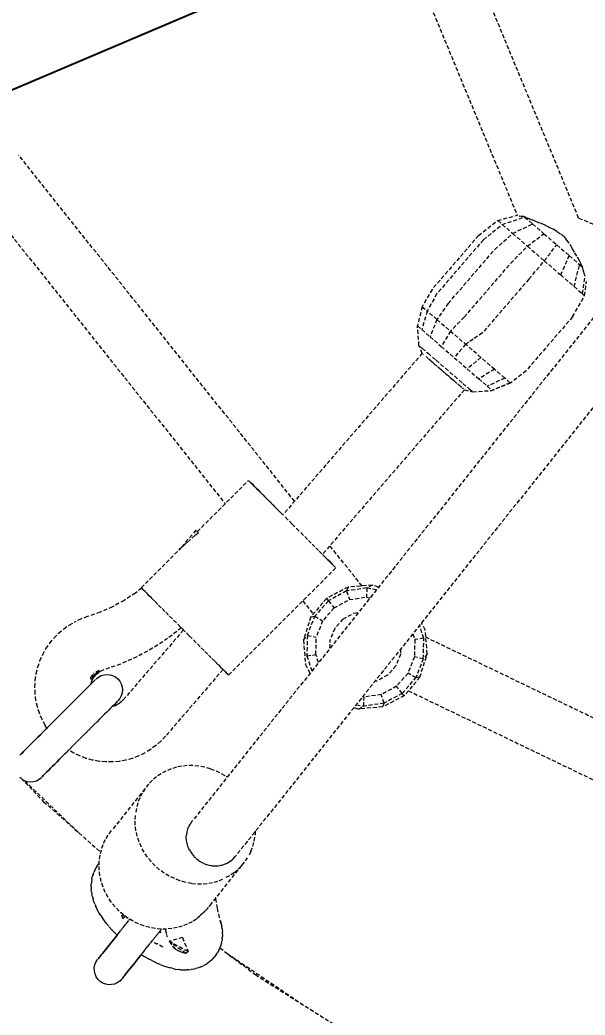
# Model space of a CAD drawing. Header units: millimetres. Extents: x -3111 to 2953, y -2449 to 2811.
# Drawn here: x -64.8 to 117.8, y -283.2 to 38.1 of the extents above; entities that cross this region are included whole.
import ezdxf

# ---------------------------------------------------------------- set-up
doc = ezdxf.new("R2010")
doc.units = ezdxf.units.MM
doc.linetypes.add('HIDDEN', pattern=[1.905, 1.27, -0.635])
for name, color, linetype in [('DIKOM_ЗОНА', 90, 'Continuous'), ('DIKOM_ОБЪЕКТ', 7, 'Continuous'), ('DIKOM_РАЗМЕР_ЗОНА', 7, 'Continuous'), ('DIKOM_РАЗМЕР_ОБЪЕКТА', 7, 'Continuous')]:
    doc.layers.add(name, color=color, linetype=linetype)
doc.styles.add('style1', font='arialbd.ttf', dxfattribs={"width": 0.8})
doc.dimstyles.new('1-50', dxfattribs={"dimtxt": 300, "dimasz": 200, "dimexe": 100, "dimexo": 0, "dimgap": 100, "dimtad": 1, "dimtxsty": 'style1', "dimcen": 200, "dimclrd": 7, "dimclre": 7, "dimclrt": 7, "dimadec": 1, "dimazin": 2, "dimtfac": 1, "dimtmove": 0, "dimatfit": 2, "dimfxl": 0, "dimlwd": 25, "dimlwe": 18, "dimarcsym": 0})

# ---------------------------------------------------------------- blocks, each defined once
blk = doc.blocks.new('*D0')
at = {"layer": 'Defpoints', "color": 0, "transparency": 16777216}
for p in [(1362.98, 623.05), (-717.19, -260.39)]:
    blk.add_point(p, dxfattribs=at)
at = {"layer": 'DIKOM_РАЗМЕР_ОБЪЕКТА', "color": 7, "lineweight": 25, "transparency": 16777216}
for p, q in [((1362.98, 623.05), (2780.32, 1224.99)), ((-533.11, -182.21), (1178.9, 544.87))]:
    blk.add_line(p, q, dxfattribs=at)
at = {"layer": 'DIKOM_РАЗМЕР_ОБЪЕКТА', "color": 7, "transparency": 16777216}
for points in [[(1165.87, 575.55), (1191.93, 514.19), (1362.98, 623.05)], [(-546.14, -151.53), (-520.08, -212.89), (-717.19, -260.39)]]:
    blk.add_solid(points, dxfattribs=at)
at = {"layer": 'DIKOM_РАЗМЕР_ОБЪЕКТА', "color": 7, "transparency": 16777216, "insert": (2050.93, 1228.64), "char_height": 300, "attachment_point": 5, "rotation": 23.0107, "style": 'style1'}
blk.add_mtext('{\\fArial|b0|i0|c204|p34;\\H1.16667x;∅2260}', dxfattribs=at)
blk = doc.blocks.new('*D1')
at = {"layer": 'Defpoints', "color": 0, "transparency": 16777216}
for p in [(302.22, 2811.22), (-2635.43, -2447.87), (386.74, -2447.87)]:
    blk.add_point(p, dxfattribs=at)
at = {"layer": 'DIKOM_РАЗМЕР_ЗОНА', "color": 7, "lineweight": 18, "transparency": 16777216}
for p, q in [((302.22, 2811.22), (-2735.43, 2811.22)), ((386.74, -2447.87), (-2735.43, -2447.87))]:
    blk.add_line(p, q, dxfattribs=at)
at = {"layer": 'DIKOM_РАЗМЕР_ЗОНА', "color": 7, "lineweight": 25, "transparency": 16777216}
blk.add_line((-2635.43, 2611.22), (-2635.43, -2247.87), dxfattribs=at)
at = {"layer": 'DIKOM_РАЗМЕР_ЗОНА', "color": 7, "transparency": 16777216}
for points in [[(-2668.76, 2611.22), (-2602.09, 2611.22), (-2635.43, 2811.22)], [(-2668.76, -2247.87), (-2602.09, -2247.87), (-2635.43, -2447.87)]]:
    blk.add_solid(points, dxfattribs=at)
at = {"layer": 'DIKOM_РАЗМЕР_ЗОНА', "color": 7, "transparency": 16777216, "insert": (-2914.13, 265.93), "char_height": 300, "attachment_point": 5, "rotation": 90, "style": 'style1'}
blk.add_mtext('{\\fArial|b0|i0|c204|p34;\\H1.16667x;5260}', dxfattribs=at)

msp = doc.modelspace()

# ---------------------------------------------------------------- linework, layer by layer
at = {"layer": 'DIKOM_ЗОНА', "color": 3, "lineweight": 15}
msp.add_circle((322.894, 181.327), 2629.975, dxfattribs=at)
at = {"layer": 'DIKOM_ОБЪЕКТ', "color": 7, "linetype": 'HIDDEN', "lineweight": 15}
for p, q in [((22.821, 151.342), (95.84, -24.942)), ((115.705, -25.863), (42.304, 151.342)), ((176.339, 11.987), (-9.335, -220.842)), ((190.406, 0.755), (4.738, -232.065)), ((23.913, -117.344), (-65.217, -5.579)), ((89.553, -26.686), (95.91, -24.922)), ((91.008, -27.942), (98.235, -25.547)), ((96.326, -25.156), (96.66, -25.253)), ((97.08, -25.326), (96.672, -25.255)), ((97.574, -25.373), (97.095, -25.328)), ((98.05, -25.388), (97.591, -25.373)), ((98.05, -25.388), (98.235, -25.547)), ((98.171, -25.424), (98.62, -25.547)), ((98.235, -25.547), (100.813, -27.772)), ((98.905, -25.662), (99.764, -26.077)), ((-71.269, -26.86), (1.507, -118.119)), ((83.365, -31.518), (89.553, -26.686)), ((84.939, -32.877), (91.008, -27.942)), ((89.553, -26.686), (91.008, -27.942)), ((91.008, -27.942), (94.379, -30.851)), ((94.379, -30.851), (100.813, -27.772)), ((99.791, -26.089), (100.713, -26.494)), ((100.74, -26.505), (101.713, -26.895)), ((100.813, -27.772), (104.465, -30.924)), ((101.74, -26.905), (102.466, -27.171)), ((102.466, -27.171), (102.75, -27.275)), ((102.776, -27.283), (103.561, -27.544)), ((103.844, -27.704), (103.561, -27.544)), ((105.048, -28.33), (103.871, -27.718)), ((105.918, -28.745), (105.072, -28.342)), ((105.918, -28.745), (106.248, -28.902)), ((106.248, -28.902), (107.413, -29.404)), ((115.705, -25.863), (138.594, -35.344)), ((83.365, -31.518), (68.336, -48.929)), ((88.587, -36.026), (94.379, -30.851)), ((94.379, -30.851), (99.152, -34.971)), ((99.152, -34.971), (104.465, -30.924)), ((104.465, -30.924), (108.634, -34.523)), ((107.433, -29.413), (107.671, -29.504)), ((107.671, -29.504), (108.745, -30.256)), ((108.819, -30.304), (110.056, -31.099)), ((110.058, -31.1), (110.345, -31.266)), ((110.345, -31.266), (110.693, -31.545)), ((110.772, -31.661), (111.517, -32.682)), ((84.939, -32.877), (69.911, -50.288)), ((93.753, -40.485), (99.152, -34.971)), ((99.152, -34.971), (104.601, -39.674)), ((104.601, -39.674), (108.634, -34.523)), ((108.634, -34.523), (112.685, -38.02)), ((111.517, -32.682), (111.752, -33.005)), ((111.763, -33.019), (112.848, -34.404)), ((112.869, -34.431), (113.089, -34.694)), ((113.089, -34.694), (113.63, -35.733)), ((73.559, -53.437), (88.587, -36.026)), ((109.896, -44.245), (112.685, -38.02)), ((112.685, -38.02), (116.003, -40.883)), ((113.658, -35.786), (114.366, -37.048)), ((114.384, -37.077), (115.135, -38.327)), ((115.174, -38.389), (115.794, -39.357)), ((78.725, -57.896), (93.753, -40.485)), ((99.652, -45.576), (104.601, -39.674)), ((104.601, -39.674), (109.896, -44.245)), ((114.233, -47.988), (116.003, -40.883)), ((115.795, -39.358), (115.88, -39.558)), ((115.893, -39.588), (116.364, -40.634)), ((116.003, -40.883), (116.822, -41.59)), ((116.379, -40.665), (116.822, -41.59)), ((116.839, -41.676), (117.025, -42.491)), ((109.896, -44.245), (114.233, -47.988)), ((116.949, -50.332), (117.785, -44.675)), ((117.033, -42.517), (117.25, -43.281)), ((117.259, -43.304), (117.505, -44.011)), ((117.514, -44.033), (117.785, -44.674)), ((99.652, -45.576), (84.623, -62.987)), ((114.233, -47.988), (116.949, -50.332)), ((117.632, -50.921), (118.198, -46.379)), ((68.336, -48.929), (65.124, -54.495)), ((69.911, -50.288), (66.768, -55.915)), ((113.756, -57.75), (117.632, -50.921)), ((116.949, -50.332), (117.632, -50.921)), ((65.124, -54.495), (63.616, -60.698)), ((65.124, -54.495), (66.768, -55.915)), ((73.559, -53.437), (69.937, -58.65)), ((66.768, -55.915), (65.007, -61.899)), ((69.937, -58.65), (66.768, -55.915)), ((113.756, -57.75), (98.728, -75.162)), ((64.122, -67.037), (63.616, -60.698)), ((63.616, -60.698), (65.007, -61.899)), ((69.937, -58.65), (67.687, -64.211)), ((69.937, -58.65), (74.248, -62.371)), ((78.725, -57.896), (74.248, -62.371)), ((65.007, -61.899), (67.687, -64.211)), ((67.687, -64.211), (71.333, -67.358)), ((74.248, -62.371), (71.333, -67.358)), ((74.248, -62.371), (79.182, -66.63)), ((84.623, -62.987), (81.649, -64.978)), ((65.188, -69.584), (64.122, -67.037)), ((64.122, -67.037), (65.118, -67.896)), ((71.333, -67.358), (75.505, -70.96)), ((79.182, -66.63), (75.505, -70.96)), ((81.649, -64.978), (79.182, -66.63)), ((84.143, -70.911), (79.182, -66.63)), ((65.171, -69.544), (20.151, -121.703)), ((65.118, -67.896), (67.038, -69.554)), ((65.461, -69.787), (65.619, -69.921)), ((66.386, -70.587), (66.642, -70.786)), ((67.038, -69.554), (69.65, -71.809)), ((66.764, -70.895), (67.083, -71.185)), ((67.212, -71.318), (67.495, -71.612)), ((67.98, -71.978), (67.559, -71.654)), ((67.992, -71.987), (68.253, -72.192)), ((68.253, -72.193), (68.686, -72.562)), ((68.686, -72.561), (68.849, -72.714)), ((68.849, -72.714), (69.279, -73.122)), ((69.279, -73.122), (69.444, -73.292)), ((69.459, -73.308), (69.927, -73.666)), ((69.65, -71.809), (72.64, -74.389)), ((70.116, -73.824), (70.607, -74.221)), ((75.505, -70.96), (79.7, -74.581)), ((84.143, -70.911), (79.7, -74.581)), ((88.532, -74.7), (84.143, -70.911)), ((70.607, -74.221), (70.796, -74.389)), ((70.796, -74.39), (71.279, -74.824)), ((71.279, -74.824), (71.463, -75.006)), ((71.463, -75.006), (71.707, -75.247)), ((71.707, -75.247), (71.963, -75.444)), ((71.962, -75.444), (72.161, -75.612)), ((72.161, -75.612), (72.334, -75.758)), ((72.334, -75.758), (72.7, -76.041)), ((72.64, -74.389), (75.646, -76.983)), ((72.7, -76.041), (73.207, -76.477)), ((73.207, -76.477), (73.507, -76.744)), ((73.507, -76.744), (73.971, -77.189)), ((75.646, -76.983), (78.305, -79.278)), ((79.7, -74.581), (83.413, -77.785)), ((88.532, -74.7), (83.413, -77.785)), ((91.821, -77.539), (88.532, -74.7)), ((98.728, -75.162), (93.691, -79.153)), ((73.99, -77.208), (74.162, -77.348)), ((74.162, -77.348), (74.576, -77.698)), ((74.635, -77.741), (74.819, -77.887)), ((74.819, -77.887), (75.275, -78.261)), ((75.275, -78.261), (75.44, -78.409)), ((75.44, -78.409), (75.853, -78.788)), ((75.854, -78.788), (75.996, -78.935)), ((76.032, -78.973), (76.396, -79.27)), ((76.515, -79.382), (76.765, -79.569)), ((76.765, -79.569), (76.942, -79.705)), ((76.942, -79.704), (77.262, -79.982)), ((77.376, -80.085), (77.62, -80.335)), ((78.305, -79.278), (80.298, -80.999)), ((83.413, -77.785), (86.194, -80.186)), ((91.821, -77.539), (86.194, -80.186)), ((86.194, -80.186), (87.709, -81.494)), ((93.613, -79.085), (87.709, -81.494)), ((93.691, -79.153), (87.775, -81.551)), ((93.613, -79.085), (91.821, -77.539)), ((78.801, -81.301), (32.913, -134.465)), ((77.729, -80.423), (77.937, -80.615)), ((78.07, -80.701), (78.283, -80.859)), ((78.354, -80.918), (78.501, -81.061)), ((78.797, -81.305), (81.43, -81.976)), ((80.298, -80.999), (81.383, -81.935)), ((81.43, -81.976), (87.775, -81.551)), ((-7.476, -127.102), (9.037, -110.589)), ((9.16, -110.712), (9.406, -110.958)), ((9.406, -110.958), (9.16, -110.712)), ((9.406, -110.958), (9.786, -111.338)), ((9.786, -111.338), (9.406, -110.958)), ((9.786, -111.338), (10.296, -111.848)), ((10.296, -111.848), (9.786, -111.338)), ((10.296, -111.848), (10.92, -112.472)), ((10.92, -112.472), (10.296, -111.848)), ((10.92, -112.472), (11.643, -113.195)), ((11.643, -113.195), (10.92, -112.472)), ((11.643, -113.195), (12.454, -114.006)), ((12.454, -114.006), (11.643, -113.195)), ((12.454, -114.006), (13.385, -114.937)), ((13.385, -114.937), (12.454, -114.006)), ((13.385, -114.937), (14.418, -115.97)), ((14.418, -115.97), (13.385, -114.937)), ((14.418, -115.97), (15.526, -117.078)), ((15.526, -117.078), (14.418, -115.97)), ((15.526, -117.078), (16.68, -118.232)), ((16.68, -118.232), (15.526, -117.078)), ((16.68, -118.232), (17.866, -119.418)), ((17.866, -119.418), (16.68, -118.232)), ((17.866, -119.418), (19.105, -120.657)), ((19.105, -120.657), (17.866, -119.418)), ((19.105, -120.657), (20.399, -121.951)), ((20.151, -121.703), (19.105, -120.657)), ((21.747, -123.299), (20.399, -121.951)), ((23.151, -124.703), (21.747, -123.299)), ((23.151, -124.703), (24.554, -126.106)), ((-7.941, -126.701), (-13.405, -133.031)), ((-8.302, -128.424), (-9.701, -129.659)), ((-8.302, -128.424), (-8.038, -128.19)), ((-8.039, -128.191), (-7.851, -128.018)), ((-7.85, -128.017), (-7.159, -127.376)), ((-7.744, -126.871), (-7.536, -127.05)), ((-7.744, -126.871), (-7.536, -127.05)), ((-7.536, -127.05), (-7.321, -127.235)), ((-7.536, -127.05), (-7.256, -127.292)), ((24.554, -126.106), (25.902, -127.454)), ((25.902, -127.454), (27.196, -128.748)), ((-11.945, -131.707), (-12.444, -132.135)), ((-11.759, -131.533), (-11.942, -131.704)), ((-11.759, -131.533), (-11.288, -131.094)), ((-11.289, -131.095), (-10.274, -130.146)), ((-9.701, -129.66), (-10.148, -130.051)), ((27.196, -128.748), (28.435, -129.987)), ((28.435, -129.987), (29.621, -131.173)), ((29.621, -131.173), (30.776, -132.328)), ((45.724, -144.694), (35.332, -131.663)), ((-25.612, -145.238), (-12.79, -132.417)), ((-12.445, -132.135), (-12.793, -132.426)), ((30.776, -132.328), (31.883, -133.435)), ((31.883, -133.435), (32.917, -134.468)), ((32.917, -134.468), (33.847, -135.399)), ((33.847, -135.399), (32.917, -134.468)), ((33.847, -135.399), (34.659, -136.211)), ((34.659, -136.211), (33.847, -135.399)), ((34.659, -136.211), (35.381, -136.933)), ((35.381, -136.933), (34.659, -136.211)), ((35.381, -136.933), (36.005, -137.557)), ((36.005, -137.557), (35.381, -136.933)), ((36.005, -137.557), (36.515, -138.067)), ((36.515, -138.067), (36.005, -137.557)), ((36.515, -138.067), (36.896, -138.447)), ((36.896, -138.447), (36.515, -138.067)), ((2.616, -173.465), (37.264, -138.816)), ((36.896, -138.447), (37.142, -138.693)), ((37.142, -138.693), (36.896, -138.447)), ((49.035, -144.414), (41.21, -145.074)), ((49.035, -144.414), (47.258, -145.31)), ((51.091, -145.07), (49.035, -144.414)), ((-27.5, -146.972), (-31.131, -149.338)), ((-25.455, -145.393), (-27.5, -146.972)), ((-25.243, -145.606), (-25.488, -145.36)), ((-24.862, -145.987), (-25.243, -145.606)), ((-24.352, -146.497), (-24.862, -145.987)), ((-23.728, -147.121), (-24.352, -146.497)), ((-23.006, -147.843), (-23.728, -147.121)), ((41.21, -145.074), (34.234, -148.679)), ((40.695, -146.299), (34.867, -149.473)), ((41.21, -145.074), (40.695, -146.299)), ((47.258, -145.31), (40.695, -146.299)), ((40.695, -146.299), (41.635, -149.094)), ((47.258, -145.31), (47.184, -148.257)), ((50.394, -145.944), (47.258, -145.31)), ((-31.131, -149.338), (-34.941, -151.404)), ((-22.194, -148.655), (-23.006, -147.843)), ((-21.263, -149.585), (-22.194, -148.655)), ((-20.23, -150.618), (-21.263, -149.585)), ((-19.123, -151.726), (-20.23, -150.618)), ((26.554, -149.526), (29.937, -153.767)), ((34.234, -148.679), (29.168, -154.678)), ((34.867, -149.473), (30.476, -154.449)), ((34.234, -148.679), (34.867, -149.473)), ((34.867, -149.473), (36.705, -151.778)), ((36.705, -151.778), (41.635, -149.094)), ((41.635, -149.094), (47.184, -148.257)), ((47.184, -148.257), (48.36, -148.495)), ((-38.905, -153.157), (-42.972, -154.578)), ((-34.941, -151.404), (-38.905, -153.157)), ((-17.968, -152.88), (-19.123, -151.726)), ((-16.782, -154.067), (-17.968, -152.88)), ((-15.543, -155.306), (-16.782, -154.067)), ((36.705, -151.778), (32.992, -155.986)), ((39.563, -155.361), (43.094, -153.438)), ((43.094, -153.438), (44.599, -153.211)), ((-50.635, -158.538), (-48.861, -157.292)), ((-48.861, -157.292), (-46.983, -156.211)), ((-45.014, -155.304), (-46.983, -156.211)), ((-42.972, -154.578), (-45.014, -155.304)), ((-14.249, -156.599), (-15.543, -155.306)), ((-12.901, -157.948), (-14.249, -156.599)), ((29.168, -154.678), (26.783, -162.16)), ((28.051, -160.627), (30.476, -154.449)), ((29.168, -154.678), (30.476, -154.449)), ((30.476, -154.449), (32.992, -155.986)), ((32.992, -155.986), (30.941, -161.211)), ((39.563, -155.361), (36.902, -158.376)), ((65.678, -161.565), (64.279, -157.402)), ((66.12, -158.842), (64.945, -156.567)), ((-53.809, -161.484), (-52.288, -159.939)), ((-52.288, -159.939), (-50.635, -158.538)), ((-11.952, -158.896), (-31.422, -181.453)), ((-12.634, -158.215), (-17.077, -161.648)), ((-11.498, -159.351), (-12.901, -157.948)), ((-11.952, -158.896), (-12.634, -158.215)), ((-10.095, -160.754), (-11.498, -159.351)), ((26.783, -162.16), (28.051, -160.627)), ((28.051, -160.627), (27.886, -167.261)), ((28.051, -160.627), (30.941, -161.211)), ((36.902, -158.376), (35.433, -162.119)), ((62.124, -160.105), (62.762, -162.004)), ((66.78, -166.666), (66.12, -158.842)), ((-56.402, -164.952), (-55.184, -163.159)), ((-55.184, -163.159), (-53.809, -161.484)), ((-17.077, -161.648), (-21.922, -164.804)), ((-10.095, -160.754), (-8.746, -162.103)), ((-8.746, -162.103), (-7.453, -163.396)), ((-7.453, -163.396), (-6.213, -164.636)), ((26.783, -162.16), (27.443, -169.984)), ((30.801, -166.822), (30.941, -161.211)), ((35.366, -164.788), (35.433, -162.119)), ((62.762, -162.004), (62.622, -167.615)), ((65.678, -161.565), (62.762, -162.004)), ((65.512, -168.2), (65.678, -161.565)), ((227.039, -238.645), (66.323, -161.248)), ((-58.331, -168.829), (-57.454, -166.847)), ((-57.454, -166.847), (-56.402, -164.952)), ((-21.922, -164.804), (-27.004, -167.559)), ((-6.213, -164.636), (-5.027, -165.822)), ((-5.027, -165.822), (-3.873, -166.976)), ((-3.873, -166.976), (-2.765, -168.084)), ((27.886, -167.261), (30.801, -166.822)), ((31.674, -169.418), (30.801, -166.822)), ((58.13, -166.707), (56.661, -170.45)), ((58.171, -165.062), (58.13, -166.707)), ((64.396, -174.148), (66.78, -166.666)), ((66.78, -166.666), (65.512, -168.2)), ((-59.024, -170.882), (-58.331, -168.829)), ((-32.291, -169.898), (-37.716, -171.794)), ((-27.004, -167.559), (-32.291, -169.898)), ((-2.765, -168.084), (-1.732, -169.117)), ((-1.732, -169.117), (-0.802, -170.047)), ((-0.802, -170.047), (0.01, -170.859)), ((27.443, -169.984), (28.929, -172.861)), ((27.886, -167.261), (29.519, -172.121)), ((62.622, -167.615), (60.571, -172.84)), ((65.512, -168.2), (62.622, -167.615)), ((65.512, -168.2), (63.087, -174.378)), ((-59.844, -175.134), (-59.531, -172.989)), ((-59.531, -172.989), (-59.024, -170.882)), ((-39.204, -171.975), (-41.895, -174.271)), ((-41.895, -174.271), (-40.989, -172.997)), ((-41.823, -174.877), (-39.204, -171.975)), ((-41.389, -174.549), (-39.204, -171.975)), ((-39.204, -171.975), (-40.989, -172.997)), ((-40.811, -173.995), (-40.18, -173.264)), ((-40.18, -173.264), (-39.442, -172.643)), ((-38.613, -172.149), (-39.442, -172.643)), ((-37.716, -171.794), (-38.613, -172.149)), ((-38.577, -173.616), (-37.637, -173.333)), ((-37.637, -173.333), (-36.661, -173.239)), ((-36.661, -173.239), (-35.684, -173.337)), ((-35.684, -173.337), (-34.88, -173.571)), ((0.81, -171.659), (-17.796, -193.214)), ((0.01, -170.859), (0.733, -171.581)), ((0.733, -171.581), (1.357, -172.205)), ((0.81, -171.659), (1.357, -172.205)), ((1.357, -172.205), (1.867, -172.716)), ((1.357, -172.205), (1.867, -172.716)), ((1.867, -172.716), (2.247, -173.096)), ((1.867, -172.716), (2.247, -173.096)), ((2.247, -173.096), (2.493, -173.342)), ((2.247, -173.096), (2.493, -173.342)), ((54, -173.465), (50.469, -175.389)), ((56.661, -170.45), (54, -173.465)), ((60.571, -172.84), (56.858, -177.048)), ((63.087, -174.378), (60.571, -172.84)), ((-59.964, -177.298), (-59.844, -175.134)), ((-42.026, -176.523), (-42.566, -177.063)), ((-41.551, -176.048), (-42.026, -176.523)), ((-41.823, -174.877), (-41.895, -174.271)), ((-41.389, -174.549), (-41.823, -174.877)), ((-41.822, -176.319), (-41.682, -175.712)), ((-41.822, -176.319), (-41.551, -176.048)), ((-41.682, -175.712), (-41.315, -174.819)), ((-41.551, -176.048), (-41.144, -175.641)), ((-41.144, -175.641), (-41.551, -176.048)), ((-41.315, -174.819), (-40.811, -173.995)), ((-41.144, -175.641), (-40.808, -175.305)), ((-40.808, -175.305), (-41.144, -175.641)), ((-40.808, -175.305), (-40.544, -175.04)), ((-40.544, -175.04), (-40.808, -175.305)), ((-40.544, -175.04), (-40.354, -174.851)), ((-40.354, -174.851), (-40.544, -175.04)), ((-40.202, -174.699), (-39.443, -174.077)), ((-39.443, -174.077), (-38.577, -173.616)), ((-34.88, -173.571), (-33.948, -174.046)), ((-33.948, -174.046), (-33.136, -174.703)), ((-33.136, -174.703), (-32.514, -175.461)), ((-32.514, -175.461), (-32.052, -176.326)), ((-32.052, -176.326), (-31.767, -177.265)), ((50.469, -175.389), (49.863, -175.48)), ((58.696, -179.354), (63.087, -174.378)), ((64.396, -174.148), (59.33, -180.148)), ((64.396, -174.148), (63.087, -174.378)), ((-59.887, -179.465), (-59.964, -177.298)), ((-59.615, -181.615), (-59.887, -179.465)), ((-45.305, -179.802), (-46.113, -180.61)), ((-44.542, -179.038), (-45.305, -179.802)), ((-43.828, -178.325), (-44.542, -179.038)), ((-43.168, -177.665), (-43.828, -178.325)), ((-42.566, -177.063), (-43.168, -177.665)), ((-31.768, -179.218), (-32.054, -180.157)), ((-31.671, -178.242), (-31.768, -179.218)), ((-31.767, -177.265), (-31.671, -178.242)), ((51.929, -179.733), (46.379, -180.569)), ((56.858, -177.048), (51.929, -179.733)), ((52.868, -182.528), (51.929, -179.733)), ((58.696, -179.354), (52.868, -182.528)), ((58.696, -179.354), (56.858, -177.048)), ((59.33, -180.148), (58.696, -179.354)), ((60.703, -178.52), (207.53, -249.228)), ((-59.15, -183.732), (-59.615, -181.615)), ((-47.844, -182.34), (-48.756, -183.253)), ((-46.961, -181.458), (-47.844, -182.34)), ((-46.113, -180.61), (-46.961, -181.458)), ((-34.489, -183.127), (-34.964, -183.602)), ((-34.767, -183.406), (-34.489, -183.127)), ((-33.764, -183.115), (-34.686, -183.395)), ((-34.489, -183.127), (-34.082, -182.721)), ((-34.082, -182.721), (-34.489, -183.127)), ((-34.082, -182.721), (-33.746, -182.385)), ((-33.746, -182.385), (-34.082, -182.721)), ((-32.898, -182.69), (-33.764, -183.115)), ((-33.746, -182.385), (-33.482, -182.121)), ((-33.482, -182.121), (-33.746, -182.385)), ((-33.482, -182.121), (-33.293, -181.932)), ((-33.293, -181.932), (-33.482, -182.121)), ((-32.517, -181.022), (-33.141, -181.779)), ((-32.11, -182.131), (-32.898, -182.69)), ((-32.054, -180.157), (-32.517, -181.022)), ((-31.422, -181.453), (-32.11, -182.131)), ((43.85, -183.02), (46.305, -183.517)), ((46.379, -180.569), (45.884, -180.469)), ((46.305, -183.517), (46.379, -180.569)), ((52.868, -182.528), (46.305, -183.517)), ((59.33, -180.148), (52.353, -183.752)), ((52.353, -183.752), (52.868, -182.528)), ((-58.496, -185.798), (-59.15, -183.732)), ((-57.659, -187.798), (-58.496, -185.798)), ((-51.61, -186.107), (-52.582, -187.078)), ((-50.645, -185.141), (-51.61, -186.107)), ((-49.692, -184.188), (-50.645, -185.141)), ((-48.756, -183.253), (-49.692, -184.188)), ((-37.477, -186.116), (-38.24, -186.878)), ((-36.764, -185.402), (-37.477, -186.116)), ((-36.104, -184.743), (-36.764, -185.402)), ((-35.503, -184.142), (-36.104, -184.743)), ((-34.964, -183.602), (-35.503, -184.142)), ((-33.578, -183.246), (-35.069, -183.708)), ((43.102, -183.957), (44.528, -184.412)), ((44.528, -184.412), (46.305, -183.517)), ((52.353, -183.752), (44.528, -184.412)), ((-56.644, -189.713), (-57.659, -187.798)), ((-54.518, -189.015), (-55.471, -189.968)), ((-53.553, -188.049), (-54.518, -189.015)), ((-52.582, -187.078), (-53.553, -188.049)), ((-40.777, -189.415), (-41.688, -190.326)), ((-39.895, -188.533), (-40.777, -189.415)), ((-39.047, -187.686), (-39.895, -188.533)), ((-38.24, -186.878), (-39.047, -187.686)), ((-59.05, -193.546), (-58.201, -192.698)), ((-58.201, -192.698), (-59.05, -193.546)), ((-58.201, -192.698), (-57.319, -191.815)), ((-57.319, -191.815), (-58.201, -192.698)), ((-57.319, -191.815), (-56.407, -190.903)), ((-56.407, -190.903), (-57.319, -191.815)), ((-56.081, -190.577), (-56.644, -189.713)), ((-55.471, -189.968), (-56.407, -190.903)), ((-56.407, -190.903), (-56.081, -190.577)), ((-43.575, -192.214), (-44.54, -193.178)), ((-42.623, -191.261), (-43.575, -192.214)), ((-41.688, -190.326), (-42.623, -191.261)), ((-61.994, -196.491), (-61.335, -195.831)), ((-61.335, -195.831), (-61.994, -196.491)), ((-61.335, -195.831), (-60.621, -195.118)), ((-60.621, -195.118), (-61.335, -195.831)), ((-60.621, -195.118), (-59.858, -194.354)), ((-59.858, -194.354), (-60.621, -195.118)), ((-59.858, -194.354), (-59.05, -193.546)), ((-59.05, -193.546), (-59.858, -194.354)), ((-46.481, -195.12), (-47.445, -196.084)), ((-45.51, -194.149), (-46.481, -195.12)), ((-44.54, -193.178), (-45.51, -194.149)), ((-19.285, -194.79), (-20.91, -196.224)), ((-17.796, -193.214), (-19.285, -194.79)), ((-64.808, -199.305), (-64.619, -199.115)), ((-64.619, -199.115), (-64.808, -199.305)), ((-64.619, -199.115), (-64.355, -198.851)), ((-64.355, -198.851), (-64.619, -199.115)), ((-64.355, -198.851), (-64.018, -198.515)), ((-64.018, -198.515), (-64.355, -198.851)), ((-64.018, -198.515), (-63.611, -198.108)), ((-63.611, -198.108), (-64.018, -198.515)), ((-63.611, -198.108), (-63.137, -197.633)), ((-63.137, -197.633), (-63.611, -198.108)), ((-63.137, -197.633), (-62.596, -197.093)), ((-62.596, -197.093), (-63.137, -197.633)), ((-62.596, -197.093), (-61.994, -196.491)), ((-61.994, -196.491), (-62.596, -197.093)), ((-51.126, -199.765), (-50.244, -198.882)), ((-50.244, -198.882), (-51.126, -199.765)), ((-50.244, -198.882), (-49.333, -197.972)), ((-49.333, -197.972), (-50.244, -198.882)), ((-48.398, -197.037), (-49.333, -197.972)), ((-49.333, -197.972), (-49.02, -197.659)), ((-47.397, -198.635), (-49.02, -197.659)), ((-47.445, -196.084), (-48.398, -197.037)), ((-45.444, -199.581), (-47.397, -198.635)), ((-24.515, -198.626), (-26.464, -199.573)), ((-22.658, -197.507), (-24.515, -198.626)), ((-20.91, -196.224), (-22.658, -197.507)), ((-54.257, -202.896), (-53.544, -202.182)), ((-53.544, -202.182), (-54.257, -202.896)), ((-53.544, -202.182), (-52.781, -201.42)), ((-52.781, -201.42), (-53.544, -202.182)), ((-52.781, -201.42), (-51.973, -200.612)), ((-51.973, -200.612), (-52.781, -201.42)), ((-51.973, -200.612), (-51.126, -199.765)), ((-51.126, -199.765), (-51.973, -200.612)), ((-43.415, -200.347), (-45.444, -199.581)), ((-41.325, -200.927), (-43.415, -200.347)), ((-39.193, -201.315), (-41.325, -200.927)), ((-37.035, -201.509), (-39.193, -201.315)), ((-34.869, -201.508), (-37.035, -201.509)), ((-32.711, -201.312), (-34.869, -201.508)), ((-30.579, -200.921), (-32.711, -201.312)), ((-28.491, -200.34), (-30.579, -200.921)), ((-26.464, -199.573), (-28.491, -200.34)), ((-57.274, -205.913), (-56.938, -205.577)), ((-56.938, -205.577), (-57.274, -205.913)), ((-56.938, -205.577), (-56.532, -205.17)), ((-56.532, -205.17), (-56.938, -205.577)), ((-56.532, -205.17), (-56.057, -204.696)), ((-56.057, -204.696), (-56.532, -205.17)), ((-56.057, -204.696), (-55.518, -204.156)), ((-55.518, -204.156), (-56.057, -204.696)), ((-55.518, -204.156), (-54.916, -203.555)), ((-54.916, -203.555), (-55.518, -204.156)), ((-54.916, -203.555), (-54.257, -202.896)), ((-54.257, -202.896), (-54.916, -203.555)), ((-19.214, -205.299), (-20.688, -206.284)), ((-17.618, -204.446), (-19.214, -205.299)), ((-15.942, -203.745), (-17.618, -204.446)), ((-14.228, -203.216), (-15.942, -203.745)), ((-12.5, -202.87), (-14.228, -203.216)), ((-10.725, -202.692), (-12.5, -202.87)), ((-8.899, -202.681), (-10.725, -202.692)), ((-7.025, -202.836), (-8.899, -202.681)), ((-5.1, -203.157), (-7.025, -202.836)), ((-3.213, -203.706), (-5.1, -203.157)), ((-3.213, -203.706), (-1.425, -204.387)), ((-1.425, -204.387), (0.264, -205.2)), ((0.264, -205.2), (1.855, -206.147)), ((-64.818, -206.386), (-64.516, -206.67)), ((-64.385, -206.79), (-57.141, -214.332)), ((-63.812, -207.328), (-63.269, -207.626)), ((-63.285, -207.559), (-62.347, -207.845)), ((-63.27, -207.626), (-45.672, -224.492)), ((-63.212, -207.656), (-62.347, -207.845)), ((-62.347, -207.845), (-61.372, -207.942)), ((-62.347, -207.845), (-61.372, -207.942)), ((-61.372, -207.942), (-60.397, -207.847)), ((-61.372, -207.942), (-60.397, -207.847)), ((-60.397, -207.847), (-59.46, -207.563)), ((-60.397, -207.847), (-59.46, -207.563)), ((-59.46, -207.563), (-58.597, -207.102)), ((-59.46, -207.563), (-58.597, -207.102)), ((-58.597, -207.102), (-57.842, -206.481)), ((-58.597, -207.102), (-57.842, -206.481)), ((-57.728, -206.366), (-57.538, -206.177)), ((-57.538, -206.177), (-57.728, -206.366)), ((-57.538, -206.177), (-57.274, -205.913)), ((-57.274, -205.913), (-57.538, -206.177)), ((-23.241, -208.664), (-34.882, -223.262)), ((-23.241, -208.664), (-24.351, -210.07)), ((-22.014, -207.392), (-23.241, -208.664)), ((-20.688, -206.284), (-22.014, -207.392)), ((1.855, -206.147), (2.191, -206.389)), ((-25.317, -211.573), (-26.11, -213.134)), ((-24.351, -210.07), (-25.317, -211.573)), ((-57.141, -214.332), (-38.709, -230.661)), ((-26.725, -214.764), (-27.184, -216.502)), ((-26.11, -213.134), (-26.725, -214.764)), ((-27.605, -220.115), (-27.48, -218.301)), ((-27.184, -216.502), (-27.48, -218.301)), ((-27.551, -221.898), (-27.605, -220.115)), ((-9.857, -221.58), (-10.216, -222.241)), ((-9.335, -220.842), (-9.844, -221.562)), ((-36.959, -226.17), (-35.993, -224.668)), ((-35.993, -224.668), (-34.882, -223.262)), ((-27.311, -223.695), (-27.551, -221.898)), ((-26.891, -225.514), (-27.311, -223.695)), ((-10.87, -224.101), (-11.009, -224.992)), ((-10.629, -223.22), (-10.865, -224.083)), ((-10.29, -222.377), (-10.622, -223.203)), ((11.248, -223.902), (11.154, -225.253)), ((-38.366, -229.362), (-37.752, -227.732)), ((-37.752, -227.732), (-36.959, -226.17)), ((-26.307, -227.307), (-26.891, -225.514)), ((-25.572, -229.026), (-26.307, -227.307)), ((-10.988, -226.85), (-11.051, -225.936)), ((-11.05, -225.918), (-11.012, -225.01)), ((-10.825, -227.777), (-10.982, -226.897)), ((-10.561, -228.688), (-10.822, -227.795)), ((10.4, -228.789), (10.859, -227.052)), ((10.859, -227.052), (11.154, -225.253)), ((-39.121, -232.899), (-38.825, -231.1)), ((-38.825, -231.1), (-38.366, -229.362)), ((-24.693, -230.639), (-25.572, -229.026)), ((-23.638, -232.2), (-24.693, -230.639)), ((-10.201, -229.574), (-10.556, -228.707)), ((-10.047, -229.865), (-10.194, -229.592)), ((-10.047, -229.865), (-9.748, -230.423)), ((-9.739, -230.44), (-9.617, -230.62)), ((-9.617, -230.62), (-9.207, -231.226)), ((-9.197, -231.242), (-8.586, -231.972)), ((9.785, -230.42), (8.992, -231.981)), ((9.785, -230.42), (10.4, -228.789)), ((-39.855, -235.138), (-39.333, -234.399)), ((-39.246, -234.713), (-39.121, -232.899)), ((-22.428, -233.693), (-23.638, -232.2)), ((-21.096, -235.082), (-22.428, -233.693)), ((-8.574, -231.987), (-8.349, -232.207)), ((-8.349, -232.207), (-7.962, -232.584)), ((-7.877, -232.667), (-7.131, -233.263)), ((-7.116, -233.275), (-6.602, -233.606)), ((-6.602, -233.606), (-6.313, -233.792)), ((-6.265, -233.819), (-5.449, -234.236)), ((-5.432, -234.244), (-4.868, -234.463)), ((-4.868, -234.463), (-4.567, -234.579)), ((1.047, -234.626), (1.837, -234.313)), ((1.902, -234.287), (2.104, -234.178)), ((2.104, -234.178), (2.691, -233.863)), ((2.707, -233.855), (3.44, -233.347)), ((3.455, -233.336), (3.739, -233.086)), ((3.739, -233.086), (4.12, -232.75)), ((4.135, -232.737), (4.728, -232.076)), ((6.916, -234.89), (8.026, -233.484)), ((8.026, -233.484), (8.992, -231.981)), ((-41.193, -237.843), (-40.937, -237.185)), ((-40.608, -236.408), (-40.937, -237.185)), ((-40.608, -236.408), (-40.197, -235.671)), ((-40.197, -235.671), (-39.855, -235.138)), ((-39.193, -236.496), (-39.246, -234.713)), ((-38.952, -238.293), (-39.193, -236.496)), ((-19.674, -236.327), (-21.096, -235.082)), ((-18.18, -237.407), (-19.674, -236.327)), ((-16.589, -238.353), (-18.18, -237.407)), ((-4.53, -234.594), (-3.62, -234.844)), ((-3.602, -234.849), (-3.161, -234.922)), ((-3.346, -247.815), (6.916, -234.89)), ((-3.161, -234.922), (-2.885, -234.967)), ((-2.885, -234.967), (-2.677, -235.002)), ((-2.658, -235.005), (-1.73, -235.06)), ((-1.711, -235.061), (-1.486, -235.05)), ((-1.486, -235.05), (-1.225, -235.038)), ((-1.225, -235.038), (-0.789, -235.017)), ((-0.77, -235.016), (0.135, -234.874)), ((0.183, -234.862), (0.442, -234.792)), ((0.442, -234.792), (1.03, -234.631)), ((4.362, -237.271), (2.889, -238.255)), ((4.362, -237.271), (5.689, -236.161)), ((5.689, -236.161), (6.916, -234.89)), ((-41.802, -241.778), (-41.774, -241.005)), ((-41.719, -240.183), (-41.774, -241.005)), ((-41.573, -239.373), (-41.719, -240.183)), ((-41.573, -239.373), (-41.432, -238.644)), ((-41.193, -237.843), (-41.432, -238.644)), ((-38.533, -240.112), (-38.952, -238.293)), ((-37.948, -241.904), (-38.533, -240.112)), ((-14.9, -239.167), (-16.589, -238.353)), ((-13.112, -239.848), (-14.9, -239.167)), ((-11.225, -240.396), (-13.112, -239.848)), ((-9.301, -240.718), (-11.225, -240.396)), ((-9.301, -240.718), (-7.426, -240.873)), ((-7.426, -240.873), (-5.601, -240.861)), ((-5.601, -240.861), (-3.825, -240.684)), ((-3.825, -240.684), (-2.097, -240.338)), ((-2.097, -240.338), (-0.383, -239.809)), ((-0.383, -239.809), (1.293, -239.108)), ((2.889, -238.255), (1.293, -239.108)), ((-41.802, -241.778), (-41.764, -242.583)), ((-41.684, -243.402), (-41.764, -242.583)), ((-41.684, -243.402), (-41.556, -244.175)), ((-41.378, -245.03), (-41.556, -244.175)), ((-37.213, -243.624), (-37.948, -241.904)), ((-36.335, -245.237), (-37.213, -243.624)), ((-41.378, -245.03), (-41.165, -245.756)), ((-40.894, -246.635), (-41.165, -245.756)), ((-40.526, -247.561), (-40.894, -246.635)), ((-35.28, -246.798), (-36.335, -245.237)), ((-34.07, -248.291), (-35.28, -246.798)), ((-1.635, -245.66), (-1.625, -246.171)), ((-1.621, -245.642), (-1.023, -249.437)), ((-40.526, -247.561), (-40.249, -248.193)), ((-39.804, -249.125), (-40.249, -248.193)), ((-39.271, -250.091), (-39.804, -249.125)), ((-38.652, -251.086), (-39.271, -250.091)), ((-32.737, -249.68), (-34.07, -248.291)), ((-31.315, -250.924), (-32.737, -249.68)), ((-31.546, -252.214), (-32.177, -250.17)), ((-5.718, -250.355), (-5.979, -250.603)), ((-5.33, -249.984), (-5.718, -250.355)), ((-5.033, -249.682), (-5.231, -249.883)), ((-4.603, -249.246), (-5.033, -249.682)), ((-4.386, -249.008), (-4.539, -249.176)), ((-3.945, -248.528), (-4.386, -249.008)), ((-3.346, -247.815), (-3.785, -248.338)), ((-1.133, -248.744), (0.2, -254.237)), ((-38.652, -251.086), (-38.357, -251.561)), ((-37.685, -252.538), (-38.357, -251.561)), ((-36.94, -253.53), (-37.685, -252.538)), ((-36.125, -254.533), (-36.94, -253.53)), ((-30.94, -251.522), (-31.546, -252.214)), ((-30.94, -251.522), (-31.418, -250.834)), ((-31.333, -254.841), (-30.493, -253.787)), ((-29.821, -252.005), (-31.315, -250.924)), ((-30.94, -251.522), (-31.149, -251.044)), ((-30.493, -253.787), (-29.642, -252.72)), ((-28.231, -252.952), (-29.821, -252.005)), ((-29.642, -252.72), (-29.313, -252.308)), ((-26.542, -253.765), (-28.231, -252.952)), ((-24.753, -254.446), (-26.542, -253.765)), ((-9.181, -253.1), (-10.742, -253.892)), ((-7.811, -252.244), (-9.181, -253.1)), ((-7.811, -252.244), (-7.606, -252.078)), ((-7.17, -251.691), (-7.595, -252.069)), ((-6.828, -251.389), (-7.17, -251.691)), ((-6.434, -251.025), (-6.773, -251.335)), ((-6.073, -250.696), (-6.434, -251.025)), ((-0.212, -252.537), (0.012, -253.014)), ((0.012, -253.014), (0.258, -253.768)), ((0.258, -253.768), (0.408, -254.545)), ((-35.087, -255.719), (-36.125, -254.533)), ((-34.271, -256.598), (-35.087, -255.719)), ((-34.271, -256.598), (-33.418, -257.456)), ((-33.74, -257.86), (-32.962, -256.884)), ((-32.962, -256.884), (-32.158, -255.876)), ((-32.158, -255.876), (-31.333, -254.841)), ((-22.866, -254.994), (-24.753, -254.446)), ((-21.006, -255.312), (-22.866, -254.994)), ((-19.189, -255.471), (-21.006, -255.312)), ((-20.967, -257.881), (-20.111, -256.808)), ((-20.111, -256.808), (-19.261, -255.741)), ((-19.286, -256.585), (-19.988, -256.654)), ((-19.751, -256.357), (-19.286, -256.585)), ((-19.286, -256.585), (-19.687, -256.276)), ((-19.286, -256.585), (-19.679, -256.267)), ((-19.286, -256.585), (-19.61, -256.179)), ((-19.261, -255.741), (-19.045, -255.471)), ((-17.414, -255.472), (-19.189, -255.471)), ((-17.933, -255.471), (-17.305, -257.773)), ((-17.539, -256.915), (-17.56, -257.128)), ((-15.683, -255.314), (-17.414, -255.472)), ((-13.993, -254.998), (-15.683, -255.314)), ((-12.346, -254.524), (-13.993, -254.998)), ((-10.742, -253.892), (-12.346, -254.524)), ((0.559, -255.388), (0.408, -254.545)), ((0.559, -255.388), (0.616, -256.204)), ((0.667, -257.009), (0.616, -256.204)), ((0.667, -257.009), (0.627, -257.847)), ((-35.874, -260.536), (-35.201, -259.691)), ((-35.201, -259.691), (-35.874, -260.535)), ((-35.201, -259.691), (-34.488, -258.798)), ((-34.488, -258.798), (-35.201, -259.691)), ((-34.488, -258.798), (-33.74, -257.86)), ((-33.74, -257.86), (-34.488, -258.798)), ((-33.418, -257.456), (-33.74, -257.86)), ((-23.513, -261.074), (-22.673, -260.02)), ((-22.673, -260.02), (-21.822, -258.954)), ((-21.822, -258.954), (-20.967, -257.881)), ((-18.639, -261.304), (-21.362, -259.863)), ((-21.362, -259.863), (-20.394, -260.17)), ((-18.639, -261.304), (-20.394, -260.17)), ((-17.305, -257.773), (-17.274, -257.989)), ((-12.286, -258.163), (-16.596, -259.424)), ((-10.501, -262.754), (-16.596, -259.424)), ((-11.189, -263.384), (-16.596, -259.424)), ((-16.596, -259.424), (-14.418, -262.027)), ((-16.596, -259.424), (-15.082, -261.509)), ((-12.286, -258.163), (-10.501, -262.754)), ((0.268, -260.145), (0.029, -260.978)), ((0.268, -260.145), (0.432, -259.447)), ((0.572, -258.604), (0.432, -259.447)), ((0.572, -258.604), (0.627, -257.847)), ((-38.511, -263.842), (-38.092, -263.317)), ((-38.092, -263.317), (-38.511, -263.842)), ((-38.092, -263.317), (-37.616, -262.719)), ((-37.616, -262.719), (-38.092, -263.317)), ((-37.616, -262.719), (-37.085, -262.054)), ((-37.085, -262.054), (-37.616, -262.719)), ((-37.085, -262.054), (-36.503, -261.325)), ((-36.503, -261.325), (-37.085, -262.054)), ((-35.874, -260.535), (-36.503, -261.325)), ((-36.503, -261.325), (-35.874, -260.536)), ((-25.918, -264.09), (-25.141, -263.115)), ((-25.141, -263.115), (-24.337, -262.107)), ((-24.337, -262.107), (-23.513, -261.074)), ((-14.418, -262.027), (-15.082, -261.509)), ((-13.688, -262.477), (-14.418, -262.027)), ((-12.9, -262.857), (-13.688, -262.477)), ((-12.065, -263.16), (-12.9, -262.857)), ((-11.189, -263.384), (-12.065, -263.16)), ((-10.501, -262.754), (-11.189, -263.384)), ((-1.395, -263.734), (-1.005, -263.177)), ((-0.581, -262.414), (-1.005, -263.177)), ((-0.581, -262.414), (-0.303, -261.778)), ((0.029, -260.978), (-0.303, -261.778)), ((-0.212, -261.558), (11.249, -270.17)), ((2.074, -263.276), (27.181, -280.245)), ((-40.594, -267.07), (-40.233, -266.158)), ((-40.233, -266.158), (-39.701, -265.333)), ((-39.566, -265.165), (-39.399, -264.955)), ((-39.399, -264.955), (-39.566, -265.165)), ((-39.399, -264.955), (-39.166, -264.663)), ((-39.166, -264.663), (-39.399, -264.955)), ((-39.166, -264.663), (-38.87, -264.292)), ((-38.87, -264.292), (-39.166, -264.663)), ((-38.87, -264.292), (-38.511, -263.842)), ((-38.511, -263.842), (-38.87, -264.292)), ((-28.05, -266.763), (-27.378, -265.92)), ((-27.378, -265.92), (-28.05, -266.763)), ((-27.378, -265.92), (-26.666, -265.027)), ((-26.666, -265.027), (-27.378, -265.92)), ((-26.666, -265.027), (-25.918, -264.09)), ((-25.918, -264.09), (-26.666, -265.027)), ((-25.601, -263.692), (-25.918, -264.09)), ((-25.601, -263.692), (-24.506, -264.372)), ((-24.506, -264.372), (-23.358, -265.036)), ((-22.221, -265.645), (-23.358, -265.036)), ((-22.221, -265.645), (-21.101, -266.195)), ((-21.101, -266.195), (-20.007, -266.682)), ((-19.52, -266.884), (-20.007, -266.682)), ((-4.919, -267.006), (-4.328, -266.631)), ((-3.616, -266.128), (-4.328, -266.631)), ((-2.966, -265.548), (-3.616, -266.128)), ((-2.966, -265.548), (-2.47, -265.078)), ((-2.47, -265.078), (-1.919, -264.463)), ((-1.395, -263.734), (-1.919, -264.463)), ((-40.77, -268.035), (-40.594, -267.07)), ((-40.755, -269.016), (-40.77, -268.035)), ((-40.547, -269.975), (-40.755, -269.016)), ((-30.685, -270.067), (-30.266, -269.543)), ((-30.266, -269.543), (-30.685, -270.067)), ((-30.266, -269.543), (-29.79, -268.946)), ((-29.79, -268.946), (-30.266, -269.543)), ((-29.79, -268.946), (-29.261, -268.281)), ((-29.261, -268.281), (-29.79, -268.946)), ((-29.261, -268.281), (-28.679, -267.552)), ((-28.679, -267.552), (-29.261, -268.281)), ((-28.679, -267.552), (-28.05, -266.763)), ((-28.05, -266.763), (-28.679, -267.552)), ((-19.52, -266.884), (-18.407, -267.325)), ((-18.407, -267.325), (-17.333, -267.695)), ((-17.333, -267.695), (-16.304, -267.993)), ((-15.651, -268.147), (-16.304, -267.993)), ((-15.651, -268.147), (-14.632, -268.379)), ((-14.632, -268.379), (-13.671, -268.532)), ((-12.927, -268.604), (-13.671, -268.532)), ((-12.927, -268.604), (-11.997, -268.68)), ((-11.997, -268.68), (-11.14, -268.673)), ((-10.332, -268.648), (-11.14, -268.673)), ((-10.332, -268.648), (-9.526, -268.555)), ((-8.704, -268.43), (-9.526, -268.555)), ((-8.704, -268.43), (-7.962, -268.247)), ((-7.143, -268.02), (-7.962, -268.247)), ((-6.356, -267.701), (-7.143, -268.02)), ((-6.356, -267.701), (-5.676, -267.42)), ((-4.919, -267.006), (-5.676, -267.42)), ((-40.157, -270.875), (-40.547, -269.975)), ((-39.598, -271.682), (-40.157, -270.875)), ((-38.905, -272.355), (-39.598, -271.682)), ((-38.024, -272.917), (-38.905, -272.355)), ((-37.045, -273.285), (-38.024, -272.917)), ((-33.364, -272.819), (-34.265, -273.209)), ((-32.557, -272.262), (-33.364, -272.819)), ((-31.874, -271.558), (-32.557, -272.262)), ((-31.74, -271.389), (-31.572, -271.18)), ((-31.572, -271.18), (-31.74, -271.389)), ((-31.572, -271.18), (-31.34, -270.888)), ((-31.34, -270.888), (-31.572, -271.18)), ((-31.34, -270.888), (-31.044, -270.517)), ((-31.044, -270.517), (-31.34, -270.888)), ((-31.044, -270.517), (-30.685, -270.067)), ((-30.685, -270.067), (-31.044, -270.517)), ((11.249, -270.17), (48.589, -293.783)), ((-36.206, -273.428), (-37.045, -273.285)), ((-35.224, -273.414), (-36.206, -273.428)), ((-34.265, -273.209), (-35.224, -273.414))]:
    msp.add_line(p, q, dxfattribs=at)

# ---------------------------------------------------------------- dimensions: what is measured, and where the dimension line sits
at = {"layer": 'DIKOM_РАЗМЕР_ЗОНА'}
dim = msp.add_linear_dim(base=(-2635.426, -2447.873), p1=(302.219, 2811.221), p2=(386.738, -2447.873), angle=90, text='{\\fArial|b0|i0|c204|p34;\\H1.16667x;5260}', dimstyle='1-50', dxfattribs=at)
dim.commit()
dim.dimension.update_dxf_attribs({"geometry": '*D1', "text_midpoint": (-2635.426, 265.934), "dimtype": 160})
at = {"layer": 'DIKOM_РАЗМЕР_ОБЪЕКТА'}
dim = msp.add_diameter_dim_2p(p1=(-717.193, -260.394), p2=(1362.983, 623.048), text='{\\fArial|b0|i0|c204|p34;\\H1.16667x;<>}', dimstyle='1-50', dxfattribs=at)
dim.commit()
dim.dimension.update_dxf_attribs({"geometry": '*D0', "text_midpoint": (2163.697, 963.108), "dimtype": 163})

doc.saveas('drawing.dxf')
